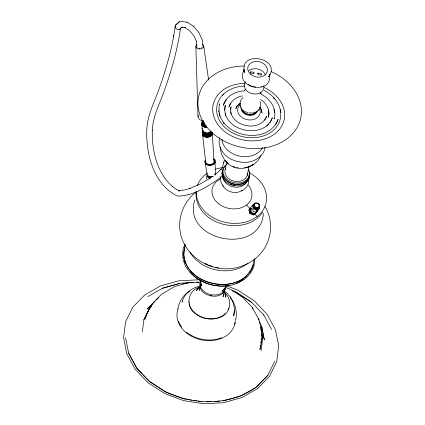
<?xml version="1.0" encoding="UTF-8"?>
<svg xmlns="http://www.w3.org/2000/svg" width="425" height="425" viewBox="0 0 425 425"><rect width="100%" height="100%" fill="white"/><g stroke="black" fill="none" stroke-linecap="round" stroke-linejoin="round"><path stroke-width="0.64" d="M223.837 162.674L223.879 161.973A3.172 2.922 15.3 0 1 225.053 160.225M244.109 71.618L243.955 69.169M201.981 126.804L202.157 128.828M142.348 331.92L143.91 319.627L149.499 308.279L150.933 306.776M200.488 280.489L201.386 285.913L200.871 283.374M184.514 247.552L183.605 254.734L184.222 257.784M219.709 137.642C217.122 146.598 223.465 155.476 231.269 159.311L236.858 161.431L242.765 162.355C252.413 163.094 263.681 157.489 265.131 147.124M224.602 110.24L225.271 105.32C220.102 130.571 263.601 141.068 272.34 117.778L269.987 122.894M220.58 178.941L220.947 176.056M230.589 109.932L231.03 106.845C227.21 125.837 259.946 133.902 266.581 116.253L266.459 116.859M223.401 294.328L223.083 296.847L223.959 291.337M225.845 285.828C224.4 301.729 195.032 295.04 200.903 280.16M261.529 75.188C261.938 73.153 258.437 72.293 257.725 74.178L257.975 72.978C257.566 75.007 261.067 75.873 261.779 73.982M248.806 180.45C248.875 185.125 245.565 189.221 241.368 190.963M260.833 92.23L260.626 93.851L260.743 93.001M234.446 310.383L233.761 315.802L234.637 309.087L232.99 301.893M234.749 324.307L235.052 321.922M235.2 320.726L235.354 319.536M235.742 319.494C237.325 312.189 235.577 303.891 230.525 298.286M269.338 75.522L269.174 76.835L269.429 75.613M253.975 265.938L254.91 258.549M260.19 347.639L259.946 349.536C262.74 339.362 262.592 328.212 258.304 318.5M260.35 346.375L260.509 345.105M260.748 343.209L260.993 341.312M261.152 340.048L261.311 338.783M201.843 124.993C202.794 126.687 204.919 127.16 206.725 127.064L206.757 127.431L204.276 127.176L202.412 126.108L201.875 125.359L201.535 123.059L202.103 121.375M202.305 131.856L202.358 130.268L202.645 134.157C204.76 137.53 211.655 136.786 212.256 132.605M202.454 131.368L202.645 134.157M212.197 134.194L212.288 132.972C212.378 137.843 203.028 138.598 202.465 133.689L202.709 134.89M145.377 319.202C146.439 313.432 150.025 308.263 152.851 303.237M175.217 26.345L173.676 36.284L173.788 35.695C170.579 53.481 165.495 70.874 159.439 87.885C154.562 101.846 147.215 115.255 146.758 130.363L146.737 130.64C146.157 154.971 153.839 184.519 177.453 196.1C192.398 196.058 206.125 187.531 218.126 179.323M180.551 28.135L179.148 37.023C175.913 54.942 170.792 72.468 164.693 89.611C160.028 103.195 152.724 116.168 152.262 130.847L152.283 130.571C151.884 150.705 156.921 173.002 172.693 186.75L172.401 186.511L176.088 189.189L179.621 191L178.452 190.82L185.454 189.805L190.129 188.339L189.784 188.466L200.419 183.855L210.773 177.847M219.39 104.396L219.518 103.796C213.079 135.224 267.224 148.293 278.099 119.303L277.971 119.903M177.863 309.251C178.845 302.005 183.042 294.902 189.497 291.284M225.176 169.559L226.738 162.026M247.201 175.392L249.023 166.6M274.258 118.288L274.136 118.888C277.238 108.667 270.103 98.611 261.157 94.223M200.324 285.717L199.102 290.498L199.952 288.772M222.28 167.838L223.879 161.973M261.099 350.646L262.666 338.242L261.63 333.126M244.189 70.221L243.722 71.384L244.205 70.407M194.82 199.931C181.502 240.959 260.127 256.721 263.431 213.44M185.459 245.055C172.194 285.717 249.815 301.803 254.092 259.186M274.768 361.261L267.793 375.381L256.732 386.739M269.636 75.023L269.891 74.449L268.69 76.888C282.375 57.811 237.995 49.544 244.635 72.526L244.359 71.432M230.855 103.158L228.985 106.935C230.589 100.868 236.406 96.937 242.356 95.88M254.256 72.733L253.385 73.631L251.43 73.525M240.072 107.334L240.773 105.883M143.9 319.743L149.446 308.507L151.279 306.627M185.22 243.918L183.43 247.897C177.565 273.025 207.437 289.388 229.096 285.536M264.775 120.264L266.178 117.427M182.633 301.022L182.086 302.122C184.163 293.962 191.526 287.767 199.681 286.211M275.474 124.961L277.695 120.466M260.876 155.518C255.441 169.256 234.579 173.315 225.431 160.974M200.892 280.877C193.848 296.39 225.064 303.328 225.659 286.344M224.427 288.32L223.863 289.457L221.999 291.369L224.496 288.766L226.18 285.526M227.981 309.713L228.778 308.104M253.013 265.683C241.581 295.194 191.563 288.022 184.471 259M253.847 266.539C250.208 277.483 239.392 283.852 228.501 285.674L228.4 285.69C216.49 287.332 204.112 284.182 194.623 276.749L190.076 272.021M203.293 131.782L203.198 130.682C203.623 134.343 209.663 134.141 210.975 131.16M202.236 131.123L202.518 132.69C204.595 135.846 210.37 135.363 212.006 131.994M202.55 133.057C204.627 136.212 210.402 135.729 212.038 132.361L212.133 133.461M202.677 134.523C204.754 137.679 210.529 137.195 212.165 133.827M206.986 175.275L206.322 177.289L206.731 179.026M222.503 167.184L220.878 169.58L221.234 169.065L214.917 174.898M200.324 285.967L196.27 290.551L198.693 288.065L197.476 289.021M253.481 215.023L256.461 212.537L253.481 215.023L249.873 213.541L248.938 210.014L250.134 208.898M256.61 210.715L256.918 211.894L256.615 212.325L253.938 214.375L250.33 212.898L249.395 209.371L250.591 208.255M259.043 206.481L259.51 208.245L257.072 211.682L254.394 213.732L250.787 212.256L249.852 208.723L252.291 205.291L254.968 203.235M249.873 213.541L250.176 213.116L249.241 209.583M250.33 212.898L250.633 212.468L249.698 208.941M250.787 212.256L253.226 208.818L252.291 205.291M253.938 214.375L256.918 211.894M254.394 213.732L256.833 210.301L259.51 208.245M245.167 89.728L244.667 90.355L245.554 89.441M244.295 69.95C233.325 87.401 272.08 95.768 269.429 75.538M262.762 212.187C244.97 237.878 193.811 224.522 196.058 191.521M248.099 263.086C230.69 277.047 201.126 271.341 189.97 252.089M220.554 97.304C226.249 90.031 235.471 86.105 244.619 86.185M226.525 99.625L225.643 100.534L223.231 105.411C225.797 96.401 235.328 91.072 244.306 90.923M243.02 97.458C240.263 99.647 239.174 103.716 240.688 106.93M257.635 110.962C260.387 108.768 261.476 104.704 259.967 101.49M195.622 192.413C182.118 202.959 176.184 221.802 181.746 238.085C187.754 255.77 205.387 267.713 223.736 268.797C239.519 269.551 255.786 262.172 264.26 248.646C272.26 236.167 272.808 219.04 264.86 206.417M266.762 126.204L268.605 124.312M253.204 164.119L252.131 165.187M155.136 301.017L147.475 308.879L161.654 294.196L174.314 286.705L188.562 282.641L200.154 282.041M225.165 313.661C214.912 323.382 195.373 319.016 189.906 306.021M267.856 375.243L256.429 386.994C230.015 405.907 193.922 405.429 165.352 391.669L149.334 381.262L136.802 368.124L128.727 353.297M175.647 25.07L179.398 21.654L175.647 25.07A2.954 2.513 48.1 0 0 176.773 29.203A2.954 2.513 48.1 0 0 180.524 28.177M203.4 131.718L203.368 131.352C204.924 133.705 208.824 133.45 210.587 131.452L210.619 131.819M202.454 131.957C204.398 134.911 209.291 134.587 211.496 132.085L211.56 132.818M156.937 299.163L156.039 299.848L157.144 299.216M179.759 29.245L182.452 26.828M157.303 298.573L158.509 297.856M218.45 179.09L221.372 176.641M147.847 296.634L162.669 288.161L180.126 283.268L193.2 282.593M249.852 208.723L250.745 208.038M249.395 209.371L250.288 208.686M248.938 210.014L250.277 208.988M244.019 279.204L236.805 283.348M201.381 47.94L201.971 47.584M260.982 86.812L261.492 86.514M248.885 70.614C254.208 66.815 262.868 68.892 265.476 75.007M240.375 103.137L237.113 105.974L235.769 108.731L236.991 106.255L240.083 103.567M252.45 164.741L248.981 166.722L250.049 166.34M256.275 387.212L240.996 395.951L223.003 400.993M162.547 288.267L179.945 283.406M252.912 113.093L255.25 112.439M249.528 166.568L244.896 167.87L245.262 167.769M199.814 287.125C187.887 289.786 184.955 306.691 195.218 313.427L195.288 313.485C202.146 318.867 211.735 320.503 219.911 317.369C230.446 314.155 233.171 299.455 224.575 292.692M221.701 337.705C209.95 342.21 196.164 339.862 186.309 332.122M179.972 21.356L187.292 22.217M181.879 27.131L181.241 27.237L185.311 27.668L184.37 27.306L189.635 30.674L193.88 35.753L196.61 41.65L196.483 41.262L196.839 46.548M207.522 135.942L208.532 135.777M198.783 279.783L178.798 280.813L160.368 285.977L144.723 294.918L132.807 307.137L125.588 321.767L123.579 337.774L126.852 353.903L135.24 369.32L148.049 382.755L164.475 393.412L183.398 400.584L203.479 403.75L223.465 402.719L241.894 397.556L257.539 388.609L269.455 376.391L276.675 361.765L278.683 345.759L275.405 329.63L267.022 314.213L254.208 300.778L237.788 290.116L226.169 285.717M196.451 282.423L199.054 282.29M182.564 283.268L187.802 282.997M191.075 282.832L193.04 282.726M206.762 401.827L211.31 401.593M214.556 401.428L219.752 401.158M201.748 123.893L203.102 125.263L206.63 125.965L206.693 126.698L203.166 125.997L201.811 124.626L201.535 123.059M206.566 136.659L207.586 136.675M199.16 48.291L199.925 48.307M253.693 86.907L255.547 87.199M236.794 167.641L238.064 167.838M210.481 295.556L211.73 295.752M184.524 399.001L186.485 399.309M187.797 399.516L189.109 399.723M190.416 399.93L191.728 400.138M193.035 400.345L194.347 400.552M195.654 400.759L196.966 400.961M198.278 401.168L199.585 401.375M200.898 401.582L202.204 401.79M202.3 120.376C201.933 122.65 202.964 125.285 205.572 125.295M250.171 85.712L253.077 86.812M233.176 166.409L234.967 167.089M225.553 287.396L230.435 289.244L242.866 297.521L252.227 307.333L259.117 319.998M232.278 290.663L236.013 292.087L251.573 302.186L263.792 315.068M232.99 291.088L236.093 292.262L251.632 302.318M183.866 398.9L165.394 391.903L149.361 381.496L143.108 374.935M253.226 208.818L256.833 210.301M250.633 212.468L254.246 213.95M250.176 213.116L253.789 214.593M245.634 112.003L243.36 110.564M193.253 26.037L198.868 32.502L202.327 40.062L202.736 46.139M186.857 21.941L193.455 26.159M263.952 90.302C272.691 94.871 280.107 103.073 280.845 113.262M248.157 84.4L249.666 85.382M260.509 99.53C266.576 102.993 270.497 110.447 268.377 117.364L268.898 113.231L268.414 110.829M224.198 291.12C228.395 293.744 231.301 297.957 233.277 302.419M227.795 163.142L228.172 163.439L224.825 160.028M200.281 280.234L200.844 280.75M200.961 281.398L200.016 279.894M251.016 73.254L250.452 71.724L250.203 72.93C250.835 71.358 253.396 71.655 253.975 73.132M223.114 122.735L224.018 123.686M142.216 374L136.855 368.379L128.727 353.446L125.534 337.721M246.542 204.962L250.065 208.803M254.899 214.083L257.098 216.484M196.977 47.047L197.306 47.504M224.384 159.545L221.319 153.781L220.092 147.039M259.856 106.973L261.38 109.799L261.938 112.859L261.38 110.102L259.957 107.483M222.657 185.13L223.704 187.053M222.801 185.821L221.181 182.734L220.596 179.839M263.707 314.909L271.591 329.396M259.314 322.017L261.572 326.177L264.313 339.809L261.688 326.894L261.922 327.462M224.225 291.449L224.926 292.788L225.787 297.277L225.032 293.547L225.978 296.167L225.08 294.525M178.341 321.289L181.48 327.059M252.227 307.333L252.907 308.587M230.249 296.857L230.488 297.298M256.758 210.502L257.072 211.682M212.102 132.504L212.319 133.338M201.875 125.359L201.631 124.158M202.029 128.329L202.369 129.641L202.247 129.157M273.955 109.321L274.566 112.343M260.695 92.735L260.929 93.898L260.828 93.064M230.562 111.807L231.078 114.341M225.032 113.374L225.542 115.887M218.609 110.543L218.864 111.796M219.119 113.045L219.757 116.174M260.36 326.873L261.375 331.877M261.603 333.466L262.618 338.47M189.056 301.835L189.3 303.036M189.545 304.231L189.784 305.426M269.657 76.665L269.471 75.443M206.975 174.223L205.243 162.541A4.925 3.272 -5 0 0 209.695 165.474A4.925 3.272 -5 0 0 214.949 162.679M203.718 46.054L208.627 80.086M205.679 161.744L202.528 134.422A4.925 3.272 -5 0 0 208.261 137.259A4.925 3.272 -5 0 0 212.133 132.871M211.592 133.184L211.687 134.284M211.719 134.651L211.751 135.017M210.752 132.823L210.816 133.556M210.848 133.923L210.943 135.023M210.975 135.389L211.007 135.756M209.992 132.037L210.024 132.403M209.764 133.413L209.828 134.146M209.86 134.512L209.955 135.612M209.987 135.979L210.019 136.345M209.206 132.515L209.238 132.882M208.595 133.827L208.659 134.56M208.696 134.927L208.792 136.027M208.824 136.393L208.856 136.76M208.271 132.844L208.303 133.211M207.262 133.009L207.294 133.376M207.331 134.034L207.395 134.768M207.427 135.134L207.522 136.234M207.554 136.6L207.591 136.967M206.242 132.993L206.274 133.36M205.349 125.949L205.413 126.682M205.445 127.048L205.477 127.415M206.056 134.013L206.12 134.746M206.152 135.113L206.247 136.212M206.279 136.579L206.311 136.946M204.383 122.496L204.611 125.099M205.286 132.802L205.317 133.168M204.149 125.71L204.212 126.443M204.244 126.809L204.276 127.176M204.85 133.774L204.914 134.507M204.951 134.874L205.047 135.973M205.078 136.34L205.11 136.707M203.437 120.833L203.777 124.748M204.446 132.446L204.478 132.812M202.783 120.339L203.123 124.249M203.798 131.952L203.83 132.318M203.102 125.263L203.166 125.997M203.198 126.363L203.23 126.73M203.809 133.328L203.873 134.061M203.904 134.428L204 135.527M204.032 135.899L204.064 136.266M202.412 120.392L202.698 123.648M202.284 124.642L202.348 125.375M202.38 125.742L202.412 126.108M202.985 132.712L203.054 133.445M203.086 133.811L203.182 134.911M203.214 135.278L203.246 135.644M212.351 133.705L214.094 163.094M195.861 46.633L198.008 116.583M215.066 161.824L215.385 173.607A4.213 2.8 -5 0 1 214.901 175.047M258.527 109.932L258.533 110.245M212.829 266.597A35.461 27.715 11.7 0 1 209.695 265.54M207.262 264.536A35.461 27.715 11.7 0 1 205.509 263.702M253.374 264.377A35.461 27.715 11.7 0 1 251.271 270.226M250.336 271.83A35.461 27.715 11.7 0 1 249.645 272.855M246.282 276.67A35.461 27.715 11.7 0 1 244.8 277.95M184.965 262.65A35.461 27.715 11.7 0 1 184.556 261.455M183.807 258.395A35.461 27.715 11.7 0 1 183.627 257.168M183.478 255.34A35.461 27.715 11.7 0 1 183.595 252.025M218.955 268.063A35.466 27.715 11.7 0 1 215.13 267.325M210.088 265.806A35.466 27.715 11.7 0 1 205.376 263.76M235.248 321.964A29.447 23.014 11.7 0 1 200.637 339.724A29.447 23.014 11.7 0 1 178.123 308.715M249.215 172.619A35.461 27.715 11.7 0 1 264.302 207.921A35.461 27.715 11.7 0 1 224.368 222.153A35.461 27.715 11.7 0 1 196.302 191.478M197.386 185.704A35.461 27.715 11.7 0 1 207.299 173.134M215.188 169.293A35.461 27.715 11.7 0 1 222.541 167.615M248.237 184.976A20.177 15.768 11.7 0 1 243.408 206.874A20.177 15.768 11.7 0 1 215.417 200.595A20.177 15.768 11.7 0 1 220.857 178.835M258.788 207.65A2.959 2.502 35.4 0 1 254.092 205.727A2.959 2.502 35.4 0 1 257.571 203.06A2.959 2.502 35.4 0 1 258.788 207.65A2.959 2.502 35.4 0 1 254.32 208.367A2.959 2.502 35.4 0 1 254.671 204.058M258.915 207.448A2.959 2.502 35.4 0 1 254.469 208.149A2.959 2.502 35.4 0 1 254.825 203.841M257.693 208.362A2.465 2.083 35.4 0 1 257.205 208.633M254.862 208.261A2.465 2.083 35.4 0 1 254.378 207.836M253.799 205.631A2.465 2.083 35.4 0 1 254.038 205.137M259.372 206.805A2.959 2.502 35.4 0 1 254.926 207.506A2.959 2.502 35.4 0 1 255.282 203.198M258.671 204.154A2.959 2.502 35.4 0 1 259.112 204.765M257.359 208.415A2.465 2.083 35.4 0 1 256.185 208.521M255.579 208.351A2.465 2.083 35.4 0 1 255.016 208.043M254.532 207.623A2.465 2.083 35.4 0 1 253.948 205.413M259.17 206.571A2.959 2.502 35.4 0 1 254.926 208.176A2.959 2.502 35.4 0 1 254.973 203.628M257.051 208.845A2.465 2.083 35.4 0 1 255.877 208.951M255.271 208.781A2.465 2.083 35.4 0 1 253.635 206.975M257.662 207.984A2.465 2.083 35.4 0 1 256.488 208.096M255.882 207.926A2.465 2.083 35.4 0 1 254.24 206.114M259.324 206.353A2.959 2.502 35.4 0 1 255.08 207.963A2.959 2.502 35.4 0 1 255.127 203.41M251.207 209.281A2.465 2.083 35.4 0 1 251.823 208.393M249.337 174.468A13.887 10.853 11.7 0 1 234.324 185.661A13.887 10.853 11.7 0 1 222.679 170.266M249.124 171.551A13.887 10.853 11.7 0 1 232.794 184.083A13.887 10.853 11.7 0 1 225.898 165.399M262.56 147.597A21.287 16.639 11.7 0 1 239.673 156.145A21.287 16.639 11.7 0 1 221.882 139.331M242.346 190.23A11.618 9.079 11.7 0 1 240.523 191.34M240.019 191.563A11.618 9.079 11.7 0 1 223.444 186.251M246.139 182.808A12.522 9.786 11.7 0 1 232.358 186.671A12.522 9.786 11.7 0 1 222.78 176.625M248.434 169.347A13.387 10.466 11.7 0 1 242.988 182.07A13.387 10.466 11.7 0 1 225.84 178.272A13.387 10.466 11.7 0 1 226.504 164.496M249.215 174.388A13.387 10.466 11.7 0 1 234.621 184.073A13.387 10.466 11.7 0 1 223.008 170.255M234.579 185.369A11.9 9.302 11.7 0 1 233.352 185.146M232.151 184.833A11.9 9.302 11.7 0 1 230.414 184.174M247.493 173.666A11.401 8.909 11.7 0 1 233.607 181.018A11.401 8.909 11.7 0 1 225.893 167.944M271.262 71.66A52.19 40.784 11.7 0 1 286.668 139.007A52.19 40.784 11.7 0 1 203.086 121.598A52.19 40.784 11.7 0 1 244.2 66.024M264.015 87.486A36.29 28.363 11.7 0 1 274.231 134.3A36.29 28.363 11.7 0 1 216.229 121.98A36.29 28.363 11.7 0 1 244.869 83.422M255.951 111.828A7.464 5.833 11.7 0 1 248.694 114.33A7.464 5.833 11.7 0 1 242.346 109.682M280.723 113.863A32.316 25.256 11.7 0 1 241.363 136.367A32.316 25.256 11.7 0 1 220.426 97.904M222.424 95.482A32.316 25.256 11.7 0 1 223.81 94.132M273.487 97.973A32.316 25.256 11.7 0 1 274.353 98.919M280.107 109.602A32.316 25.256 11.7 0 1 280.638 112.657M252.317 112.853A8.447 6.603 11.7 0 1 249.061 112.853M247.982 112.625A8.447 6.603 11.7 0 1 246.426 112.078M257.555 110.861A8.447 6.603 11.7 0 1 247.839 115.117A8.447 6.603 11.7 0 1 241.102 107.1M259.76 109.198A11.401 8.909 11.7 0 1 246.707 119.584A11.401 8.909 11.7 0 1 240.199 104.55M256.934 111.132A7.974 6.232 11.7 0 1 248.296 114.707A7.974 6.232 11.7 0 1 241.517 108.157M263.776 85.653A9.918 7.751 11.7 0 1 252.45 93.739A9.918 7.751 11.7 0 1 245.395 81.781M213.499 159.619A4.925 3.272 -5 0 1 214.317 160.236M213.77 158.626A5.419 3.602 -5 0 1 214.359 163.46A5.419 3.602 -5 0 1 207.156 164.624A5.419 3.602 -5 0 1 205.312 159.997M213.419 176.184A4.213 2.8 -5 0 1 208.744 176.322A4.213 2.8 -5 0 1 207.081 173.49M211.422 177.629A3.942 2.619 -5 0 1 207.347 175.302M215.034 174.059A3.942 2.619 -5 0 1 215.204 174.728M215.14 173.995A3.942 2.619 -5 0 1 215.045 174.68M212.373 176.736A3.942 2.619 -5 0 1 207.453 175.238M210.518 178.187A3.692 2.454 -5 0 1 207.655 176.019M209.504 178.16A3.942 2.619 -5 0 1 207.506 175.35M213.833 159.699A4.425 2.943 -5 0 1 210.832 164.321A4.425 2.943 -5 0 1 205.79 161.001M176.109 24.602A2.954 2.513 48.1 0 1 176.694 24.289M202.465 44.29A3.942 2.619 -5 0 1 202.672 47.988A3.942 2.619 -5 0 1 197.115 48.397A3.942 2.619 -5 0 1 196.908 44.699M203.458 121.12A7.878 5.238 -5 0 1 198.204 115.207M251.35 208.611C251.595 210.391 251.913 207.565 251.35 208.611M256.594 211.294L257.322 210.662L256.594 211.294M253.422 211.119L254.224 211.384L253.422 211.119M254.548 205.689A2.465 2.083 35.4 0 0 258.453 207.288A2.465 2.083 35.4 0 0 257.444 203.463A2.465 2.083 35.4 0 0 254.548 205.689M250.819 74.471A9.918 7.751 11.7 0 0 267.134 71.841A9.918 7.751 11.7 0 0 254.708 61.598A9.918 7.751 11.7 0 0 250.819 74.471"/></g></svg>
